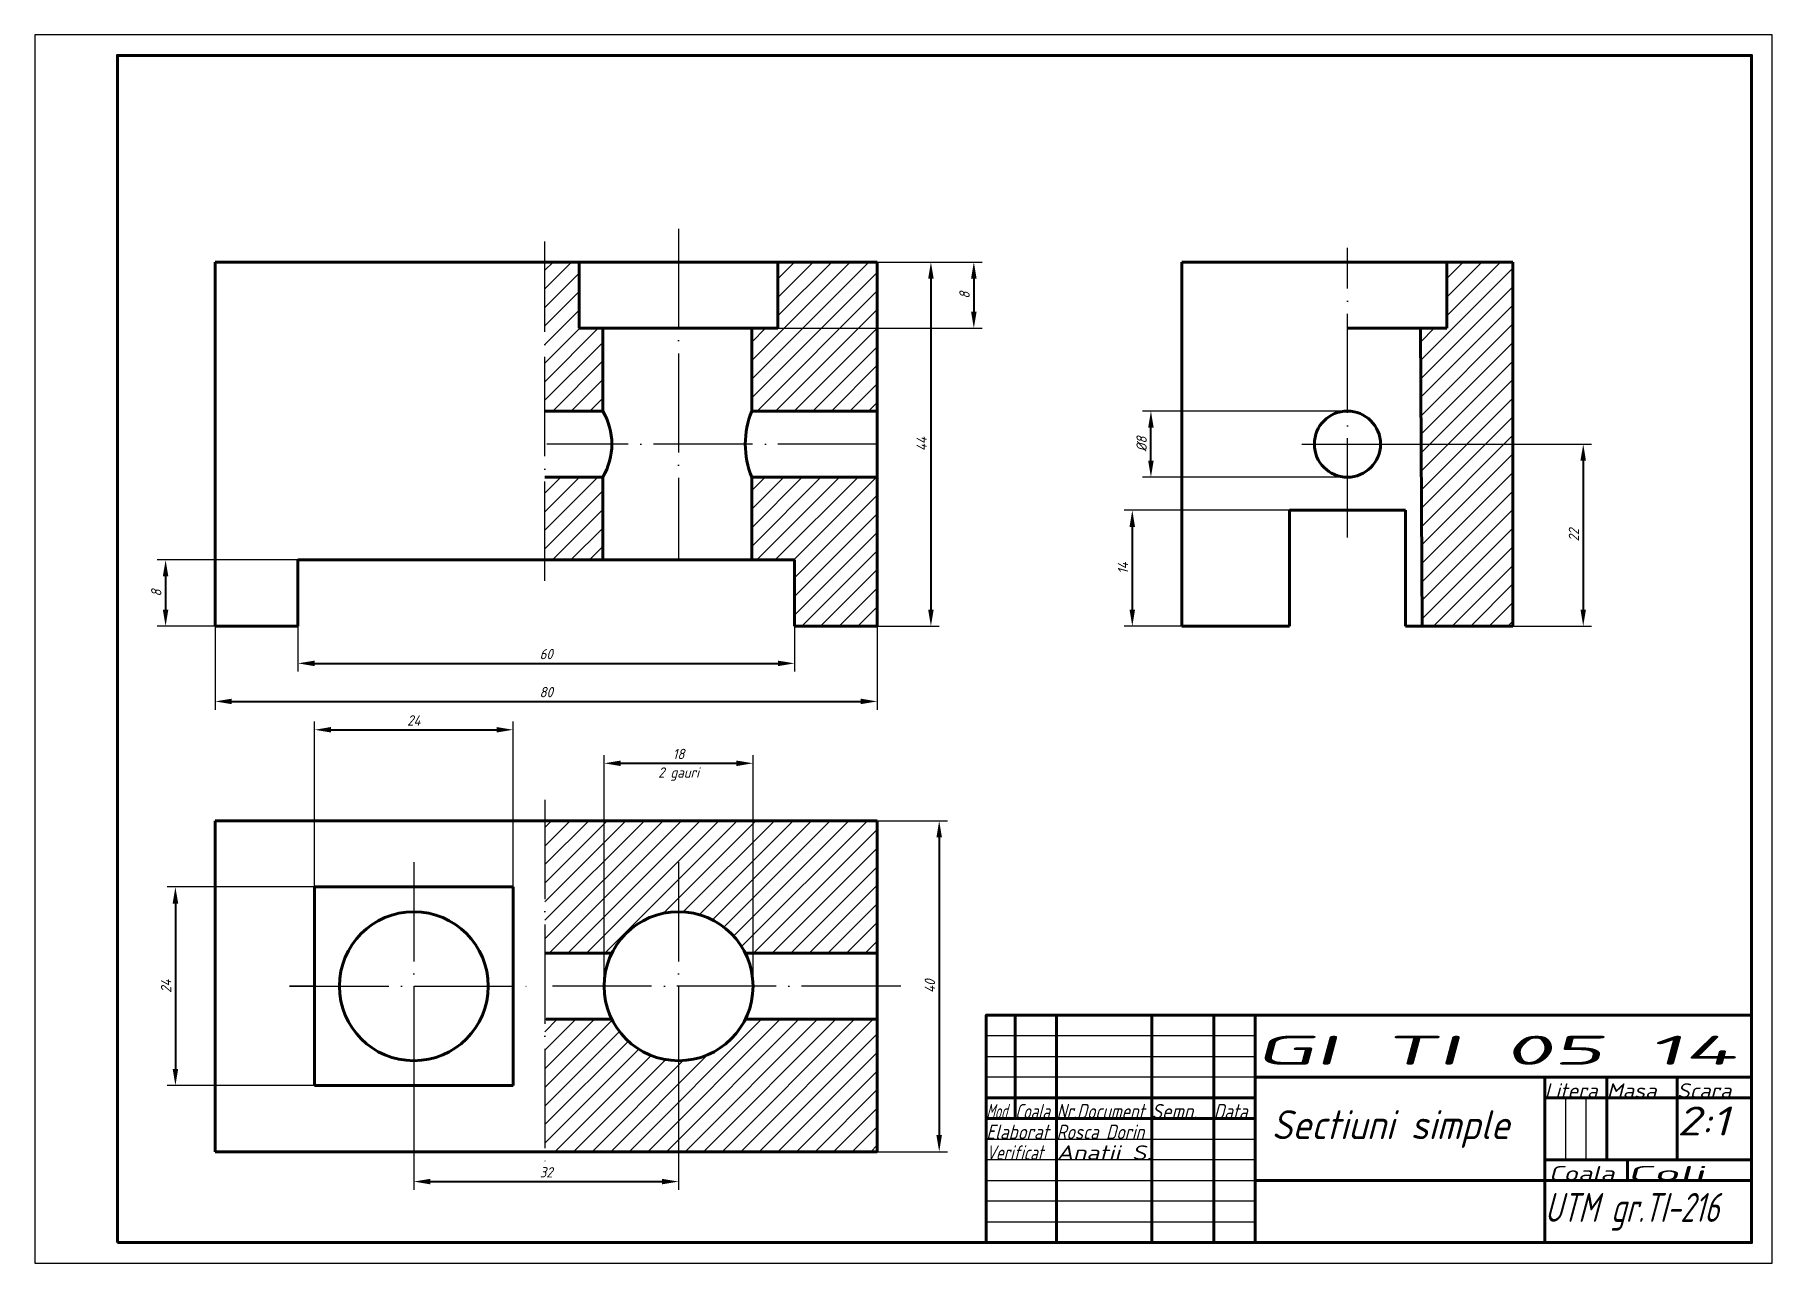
# Model space of a CAD drawing. Header units: millimetres. Extents: x 0 to 420, y 0 to 297.
import ezdxf
from ezdxf.enums import TextEntityAlignment as Align

# ---------------------------------------------------------------- set-up
doc = ezdxf.new("R2010")
doc.units = ezdxf.units.MM
doc.linetypes.add('ACAD_ISO04W100', pattern=[30, 24, -3, 0, -3])
for name, color, linetype, lineweight in [('Axa', 12, 'ACAD_ISO04W100', 25), ('Contur', 135, 'Continuous', 50), ('Cote', 7, 'Continuous', 50), ('Subtire', 137, 'Continuous', 25), ('Text-3.5', 251, 'Continuous', 35), ('Text-7', 254, 'Continuous', 70)]:
    doc.layers.add(name, color=color, linetype=linetype, lineweight=lineweight)
doc.layers.add('Hasura', color=173, linetype='Continuous')
doc.styles.get("Standard").update_dxf_attribs({"font": 'isocp.shx', "oblique": 15})
doc.dimstyles.new('Scara2', dxfattribs={"dimtxt": 2.5, "dimasz": 4, "dimexe": 2, "dimexo": 0, "dimgap": 1, "dimtad": 1, "dimtoh": 1, "dimdec": 0, "dimlfac": 0.5, "dimtxsty": 'Standard', "dimcen": 0, "dimadec": 0, "dimazin": 0, "dimtfac": 1, "dimtdec": 0, "dimtmove": 0, "dimatfit": 3, "dimldrblk": 'DOTSMALL', "dimfxl": 1, "dimlwd": 35, "dimarcsym": 0})

# ---------------------------------------------------------------- blocks, each defined once
blk = doc.blocks.new('*D2')
at = {"layer": 'Cote', "color": 0, "lineweight": -2, "transparency": 16777216}
for p, q in [((43.63, 154.03), (43.63, 133.83)), ((203.63, 154.03), (203.63, 133.83))]:
    blk.add_line(p, q, dxfattribs=at)
at = {"layer": 'Cote', "color": 0, "lineweight": 35, "transparency": 16777216}
blk.add_line((47.63, 135.83), (199.63, 135.83), dxfattribs=at)
at = {"layer": 'Cote', "color": 0, "transparency": 16777216}
for points in [[(47.63, 136.49), (47.63, 135.16), (43.63, 135.83)], [(199.63, 136.49), (199.63, 135.16), (203.63, 135.83)]]:
    blk.add_solid(points, dxfattribs=at)
at = {"layer": 'Defpoints', "color": 0, "transparency": 16777216}
for p in [(43.63, 154.03), (203.63, 154.03), (203.63, 135.83)]:
    blk.add_point(p, dxfattribs=at)
at = {"layer": 'Cote', "color": 0, "transparency": 16777216, "insert": (123.63, 138.08), "char_height": 2.5, "attachment_point": 5}
blk.add_mtext('80', dxfattribs=at)
blk = doc.blocks.new('_DotSmall')
at = {"color": 0, "linetype": 'ByBlock', "const_width": 0.5}
blk.add_lwpolyline([(-0.0625, 0, 1), (0.0625, 0, 1)], format="xyb", close=True, dxfattribs=at)
blk = doc.blocks.new('*D3')
at = {"layer": 'Cote', "color": 0, "lineweight": -2, "transparency": 16777216}
for p, q in [((63.63, 154.03), (63.63, 143.03)), ((183.63, 154.03), (183.63, 143.03))]:
    blk.add_line(p, q, dxfattribs=at)
at = {"layer": 'Cote', "color": 0, "lineweight": 35, "transparency": 16777216}
blk.add_line((67.63, 145.03), (179.63, 145.03), dxfattribs=at)
at = {"layer": 'Cote', "color": 0, "transparency": 16777216}
for points in [[(67.63, 145.69), (67.63, 144.36), (63.63, 145.03)], [(179.63, 145.69), (179.63, 144.36), (183.63, 145.03)]]:
    blk.add_solid(points, dxfattribs=at)
at = {"layer": 'Defpoints', "color": 0, "transparency": 16777216}
for p in [(63.63, 154.03), (183.63, 154.03), (183.63, 145.03)]:
    blk.add_point(p, dxfattribs=at)
at = {"layer": 'Cote', "color": 0, "transparency": 16777216, "insert": (123.63, 147.28), "char_height": 2.5, "attachment_point": 5}
blk.add_mtext('60', dxfattribs=at)
blk = doc.blocks.new('*D4')
at = {"layer": 'Cote', "color": 0, "lineweight": -2, "transparency": 16777216}
for p, q in [((317.32, 206.03), (267.81, 206.03)), ((317.31, 190.03), (267.81, 190.03))]:
    blk.add_line(p, q, dxfattribs=at)
at = {"layer": 'Cote', "color": 0, "lineweight": 35, "transparency": 16777216}
blk.add_line((269.81, 194.03), (269.81, 202.03), dxfattribs=at)
at = {"layer": 'Cote', "color": 0, "transparency": 16777216}
for points in [[(269.14, 202.03), (270.47, 202.03), (269.81, 206.03)], [(269.14, 194.03), (270.47, 194.03), (269.81, 190.03)]]:
    blk.add_solid(points, dxfattribs=at)
at = {"layer": 'Defpoints', "color": 0, "transparency": 16777216}
for p in [(269.81, 206.03), (317.32, 206.03), (317.31, 190.03)]:
    blk.add_point(p, dxfattribs=at)
at = {"layer": 'Cote', "color": 0, "transparency": 16777216, "insert": (267.56, 198.03), "char_height": 2.5, "attachment_point": 5, "rotation": 90}
blk.add_mtext('%%C8', dxfattribs=at)
blk = doc.blocks.new('*D5')
at = {"layer": 'Cote', "color": 0, "lineweight": -2, "transparency": 16777216}
for p, q in [((325.31, 198.03), (376.31, 198.03)), ((331.31, 154.03), (376.31, 154.03))]:
    blk.add_line(p, q, dxfattribs=at)
at = {"layer": 'Cote', "color": 0, "lineweight": 35, "transparency": 16777216}
blk.add_line((374.31, 194.03), (374.31, 158.03), dxfattribs=at)
at = {"layer": 'Cote', "color": 0, "transparency": 16777216}
for points in [[(373.64, 194.03), (374.97, 194.03), (374.31, 198.03)], [(373.64, 158.03), (374.97, 158.03), (374.31, 154.03)]]:
    blk.add_solid(points, dxfattribs=at)
at = {"layer": 'Defpoints', "color": 0, "transparency": 16777216}
for p in [(325.31, 198.03), (331.31, 154.03), (374.31, 154.03)]:
    blk.add_point(p, dxfattribs=at)
at = {"layer": 'Cote', "color": 0, "transparency": 16777216, "insert": (372.06, 176.03), "char_height": 2.5, "attachment_point": 5, "rotation": 90}
blk.add_mtext('22', dxfattribs=at)
blk = doc.blocks.new('*D6')
at = {"layer": 'Cote', "color": 0, "lineweight": -2, "transparency": 16777216}
for p, q in [((303.31, 182.03), (263.31, 182.03)), ((303.31, 154.03), (263.31, 154.03))]:
    blk.add_line(p, q, dxfattribs=at)
at = {"layer": 'Cote', "color": 0, "lineweight": 35, "transparency": 16777216}
blk.add_line((265.31, 178.03), (265.31, 158.03), dxfattribs=at)
at = {"layer": 'Cote', "color": 0, "transparency": 16777216}
for points in [[(264.64, 178.03), (265.97, 178.03), (265.31, 182.03)], [(264.64, 158.03), (265.97, 158.03), (265.31, 154.03)]]:
    blk.add_solid(points, dxfattribs=at)
at = {"layer": 'Defpoints', "color": 0, "transparency": 16777216}
for p in [(303.31, 182.03), (265.31, 154.03), (303.31, 154.03)]:
    blk.add_point(p, dxfattribs=at)
at = {"layer": 'Cote', "color": 0, "transparency": 16777216, "insert": (263.06, 168.03), "char_height": 2.5, "attachment_point": 5, "rotation": 90}
blk.add_mtext('14', dxfattribs=at)
blk = doc.blocks.new('*D8')
at = {"layer": 'Cote', "color": 0, "lineweight": -2, "transparency": 16777216}
for p, q in [((91.63, 66.97), (91.63, 17.74)), ((155.63, 66.97), (155.63, 17.74))]:
    blk.add_line(p, q, dxfattribs=at)
at = {"layer": 'Cote', "color": 0, "lineweight": 35, "transparency": 16777216}
blk.add_line((95.63, 19.74), (151.63, 19.74), dxfattribs=at)
at = {"layer": 'Cote', "color": 0, "transparency": 16777216}
for points in [[(95.63, 20.41), (95.63, 19.08), (91.63, 19.74)], [(151.63, 20.41), (151.63, 19.08), (155.63, 19.74)]]:
    blk.add_solid(points, dxfattribs=at)
at = {"layer": 'Defpoints', "color": 0, "transparency": 16777216}
for p in [(91.63, 66.97), (155.63, 66.97), (155.63, 19.74)]:
    blk.add_point(p, dxfattribs=at)
at = {"layer": 'Cote', "color": 0, "transparency": 16777216, "insert": (123.63, 21.99), "char_height": 2.5, "attachment_point": 5}
blk.add_mtext('32', dxfattribs=at)
blk = doc.blocks.new('*D9')
at = {"layer": 'Cote', "color": 0, "lineweight": -2, "transparency": 16777216}
for p, q in [((67.63, 90.97), (67.63, 130.97)), ((115.63, 90.97), (115.63, 130.97))]:
    blk.add_line(p, q, dxfattribs=at)
at = {"layer": 'Cote', "color": 0, "lineweight": 35, "transparency": 16777216}
blk.add_line((71.63, 128.97), (111.63, 128.97), dxfattribs=at)
at = {"layer": 'Cote', "color": 0, "transparency": 16777216}
for points in [[(71.63, 129.64), (71.63, 128.31), (67.63, 128.97)], [(111.63, 129.64), (111.63, 128.31), (115.63, 128.97)]]:
    blk.add_solid(points, dxfattribs=at)
at = {"layer": 'Defpoints', "color": 0, "transparency": 16777216}
for p in [(115.63, 128.97), (67.63, 90.97), (115.63, 90.97)]:
    blk.add_point(p, dxfattribs=at)
at = {"layer": 'Cote', "color": 0, "transparency": 16777216, "insert": (91.63, 131.22), "char_height": 2.5, "attachment_point": 5}
blk.add_mtext('24', dxfattribs=at)
blk = doc.blocks.new('*D10')
at = {"layer": 'Cote', "color": 0, "lineweight": -2, "transparency": 16777216}
for p, q in [((203.63, 106.97), (220.63, 106.97)), ((203.63, 26.97), (220.63, 26.97))]:
    blk.add_line(p, q, dxfattribs=at)
at = {"layer": 'Cote', "color": 0, "lineweight": 35, "transparency": 16777216}
blk.add_line((218.63, 102.97), (218.63, 30.97), dxfattribs=at)
at = {"layer": 'Cote', "color": 0, "transparency": 16777216}
for points in [[(217.96, 102.97), (219.29, 102.97), (218.63, 106.97)], [(217.96, 30.97), (219.29, 30.97), (218.63, 26.97)]]:
    blk.add_solid(points, dxfattribs=at)
at = {"layer": 'Defpoints', "color": 0, "transparency": 16777216}
for p in [(203.63, 106.97), (203.63, 26.97), (218.63, 26.97)]:
    blk.add_point(p, dxfattribs=at)
at = {"layer": 'Cote', "color": 0, "transparency": 16777216, "insert": (216.38, 66.97), "char_height": 2.5, "attachment_point": 5, "rotation": 90}
blk.add_mtext('40', dxfattribs=at)
blk = doc.blocks.new('*D11')
at = {"layer": 'Cote', "color": 0, "lineweight": -2, "transparency": 16777216}
for p, q in [((203.63, 242.03), (218.63, 242.03)), ((203.63, 154.03), (218.63, 154.03))]:
    blk.add_line(p, q, dxfattribs=at)
at = {"layer": 'Cote', "color": 0, "lineweight": 35, "transparency": 16777216}
blk.add_line((216.63, 238.03), (216.63, 158.03), dxfattribs=at)
at = {"layer": 'Cote', "color": 0, "transparency": 16777216}
for points in [[(215.96, 238.03), (217.29, 238.03), (216.63, 242.03)], [(215.96, 158.03), (217.29, 158.03), (216.63, 154.03)]]:
    blk.add_solid(points, dxfattribs=at)
at = {"layer": 'Defpoints', "color": 0, "transparency": 16777216}
for p in [(203.63, 242.03), (203.63, 154.03), (216.63, 154.03)]:
    blk.add_point(p, dxfattribs=at)
at = {"layer": 'Cote', "color": 0, "transparency": 16777216, "insert": (214.38, 198.03), "char_height": 2.5, "attachment_point": 5, "rotation": 90}
blk.add_mtext('44', dxfattribs=at)
blk = doc.blocks.new('*D12')
at = {"layer": 'Cote', "color": 0, "lineweight": -2, "transparency": 16777216}
for p, q in [((63.63, 170.03), (29.63, 170.03)), ((43.63, 154.03), (29.63, 154.03))]:
    blk.add_line(p, q, dxfattribs=at)
at = {"layer": 'Cote', "color": 0, "lineweight": 35, "transparency": 16777216}
blk.add_line((31.63, 166.03), (31.63, 158.03), dxfattribs=at)
at = {"layer": 'Cote', "color": 0, "transparency": 16777216}
for points in [[(30.96, 166.03), (32.29, 166.03), (31.63, 170.03)], [(30.96, 158.03), (32.29, 158.03), (31.63, 154.03)]]:
    blk.add_solid(points, dxfattribs=at)
at = {"layer": 'Defpoints', "color": 0, "transparency": 16777216}
for p in [(63.63, 170.03), (31.63, 154.03), (43.63, 154.03)]:
    blk.add_point(p, dxfattribs=at)
at = {"layer": 'Cote', "color": 0, "transparency": 16777216, "insert": (29.38, 162.03), "char_height": 2.5, "attachment_point": 5, "rotation": 90}
blk.add_mtext('8', dxfattribs=at)
blk = doc.blocks.new('*D13')
at = {"layer": 'Cote', "color": 0, "lineweight": -2, "transparency": 16777216}
for p, q in [((137.63, 66.97), (137.63, 122.87)), ((173.63, 66.97), (173.63, 122.87))]:
    blk.add_line(p, q, dxfattribs=at)
at = {"layer": 'Cote', "color": 0, "lineweight": 35, "transparency": 16777216}
blk.add_line((141.63, 120.87), (169.63, 120.87), dxfattribs=at)
at = {"layer": 'Cote', "color": 0, "transparency": 16777216}
for points in [[(141.63, 121.53), (141.63, 120.2), (137.63, 120.87)], [(169.63, 121.53), (169.63, 120.2), (173.63, 120.87)]]:
    blk.add_solid(points, dxfattribs=at)
at = {"layer": 'Defpoints', "color": 0, "transparency": 16777216}
for p in [(173.63, 120.87), (137.63, 66.97), (173.63, 66.97)]:
    blk.add_point(p, dxfattribs=at)
at = {"layer": 'Cote', "color": 0, "transparency": 16777216, "char_height": 2.5, "attachment_point": 5}
for s, insert in [('18', (155.63, 123.12)), ('2 gauri\\P', (155.63, 118.26))]:
    blk.add_mtext(s, dxfattribs=dict(at, insert=insert))
blk = doc.blocks.new('*D14')
at = {"layer": 'Cote', "color": 0, "lineweight": -2, "transparency": 16777216}
for p, q in [((179.63, 242.03), (229, 242.03)), ((179.63, 226.03), (229, 226.03))]:
    blk.add_line(p, q, dxfattribs=at)
at = {"layer": 'Cote', "color": 0, "lineweight": 35, "transparency": 16777216}
blk.add_line((227, 238.03), (227, 230.03), dxfattribs=at)
at = {"layer": 'Cote', "color": 0, "transparency": 16777216}
for points in [[(226.33, 238.03), (227.67, 238.03), (227, 242.03)], [(226.33, 230.03), (227.67, 230.03), (227, 226.03)]]:
    blk.add_solid(points, dxfattribs=at)
at = {"layer": 'Defpoints', "color": 0, "transparency": 16777216}
for p in [(179.63, 242.03), (179.63, 226.03), (227, 226.03)]:
    blk.add_point(p, dxfattribs=at)
at = {"layer": 'Cote', "color": 0, "transparency": 16777216, "insert": (224.75, 234.03), "char_height": 2.5, "attachment_point": 5, "rotation": 90}
blk.add_mtext('8', dxfattribs=at)
blk = doc.blocks.new('*D15')
at = {"layer": 'Cote', "color": 0, "lineweight": -2, "transparency": 16777216}
for p, q in [((67.63, 90.97), (32, 90.97)), ((67.63, 42.97), (32, 42.97))]:
    blk.add_line(p, q, dxfattribs=at)
at = {"layer": 'Cote', "color": 0, "lineweight": 35, "transparency": 16777216}
blk.add_line((34, 86.97), (34, 46.97), dxfattribs=at)
at = {"layer": 'Cote', "color": 0, "transparency": 16777216}
for points in [[(33.33, 86.97), (34.67, 86.97), (34, 90.97)], [(33.33, 46.97), (34.67, 46.97), (34, 42.97)]]:
    blk.add_solid(points, dxfattribs=at)
at = {"layer": 'Defpoints', "color": 0, "transparency": 16777216}
for p in [(67.63, 90.97), (34, 42.97), (67.63, 42.97)]:
    blk.add_point(p, dxfattribs=at)
at = {"layer": 'Cote', "color": 0, "transparency": 16777216, "insert": (31.75, 66.97), "char_height": 2.5, "attachment_point": 5, "rotation": 90}
blk.add_mtext('24', dxfattribs=at)

msp = doc.modelspace()

# ---------------------------------------------------------------- hatches: boundary and pattern name
at = {"layer": 'Hasura'}
h = msp.add_hatch(dxfattribs=at)
h.set_pattern_fill('ANSI31', color=256)
h.paths.add_polyline_path([(203.63, 190.03), (173.32, 190.03), (173.32, 170.03), (183.63, 170.03), (183.63, 154.03), (203.63, 154.03)])
h.paths.add_polyline_path([(137.32, 190.03), (123.32, 190.03), (123.32, 170.03), (137.32, 170.03)])
h.paths.add_polyline_path([(203.63, 242.03), (179.63, 242.03), (179.63, 226.03), (173.32, 226.03), (173.32, 206.03), (203.63, 206.03)])
h.paths.add_polyline_path([(137.32, 226.03), (131.63, 226.03), (131.63, 242.03), (123.32, 242.03), (123.32, 206.03), (137.32, 206.03)])
h = msp.add_hatch(dxfattribs=at)
h.set_pattern_fill('ANSI31', color=256)
h.paths.add_polyline_path([(357.31, 242.03), (341.31, 242.03), (341.31, 226.03), (335, 226.03), (335.34, 154.03), (357.31, 154.03)])
h = msp.add_hatch(dxfattribs=at)
h.set_pattern_fill('ANSI31', color=256)
h.paths.add_polyline_path([(203.63, 106.97), (179.63, 106.97), (123.32, 106.97), (123.32, 74.97), (139.5, 74.97, -0.620174), (171.75, 74.97), (203.63, 74.97)])
edge = h.paths.add_edge_path()
edge.add_line((139.5, 58.97), (123.32, 58.97))
edge.add_line((123.32, 58.97), (123.32, 26.97))
edge.add_line((123.32, 26.97), (203.63, 26.97))
edge.add_line((203.63, 26.97), (203.63, 42.97))
edge.add_line((203.63, 42.97), (203.63, 58.97))
edge.add_line((203.63, 58.97), (171.75, 58.97))
edge.add_arc((155.63, 66.97), 18, 206.3878, 333.6122, ccw=False)

# ---------------------------------------------------------------- linework, layer by layer
at = {"layer": 'Axa'}
for p, q in [((155.63, 250.07), (155.63, 170.03)), ((123.32, 165), (123.32, 247)), ((317.31, 175.46), (317.34, 245.46)), ((203.63, 198.03), (123.76, 198.03)), ((306.31, 198.03), (328.94, 198.03)), ((123.32, 112), (123.32, 23.49)), ((91.63, 96.94), (91.63, 37.16)), ((155.63, 96.94), (155.63, 37.16)), ((67.63, 66.97), (61.62, 66.97)), ((61.62, 66.97), (120.19, 66.97)), ((209.32, 66.97), (123.32, 66.97))]:
    msp.add_line(p, q, dxfattribs=at)
at = {"layer": 'Contur'}
for p, q in [((43.63, 242.03), (203.63, 242.03)), ((43.63, 154.03), (43.63, 242.03)), ((131.63, 226.03), (131.63, 242.03)), ((179.63, 242.03), (179.63, 226.03)), ((203.63, 242.03), (203.63, 154.03)), ((277.31, 242.03), (357.31, 242.03)), ((277.31, 154.03), (277.31, 242.03)), ((341.31, 226.03), (341.31, 242.03)), ((357.31, 242.03), (357.31, 154.03)), ((131.63, 226.03), (173.32, 226.03)), ((137.32, 226.03), (137.32, 206.03)), ((173.32, 226.03), (179.63, 226.03)), ((173.32, 206.03), (173.32, 226.03)), ((317.33, 226.03), (341.31, 226.03)), ((335.34, 154.03), (335, 226.03)), ((137.32, 206.03), (123.32, 206.03)), ((173.32, 206.03), (203.63, 206.03)), ((137.32, 190.03), (123.32, 190.03)), ((137.32, 190.03), (137.32, 170.03)), ((173.32, 170.03), (173.32, 190.03)), ((173.32, 190.03), (203.63, 190.03)), ((331.31, 182.03), (303.31, 182.03)), ((303.31, 182.03), (303.31, 154.03)), ((331.31, 154.03), (331.31, 182.03)), ((183.63, 170.03), (63.63, 170.03)), ((63.63, 170.03), (63.63, 154.03)), ((183.63, 154.03), (183.63, 170.03)), ((63.63, 154.03), (43.63, 154.03)), ((203.63, 154.03), (183.63, 154.03)), ((303.31, 154.03), (277.31, 154.03)), ((357.31, 154.03), (331.31, 154.03)), ((43.63, 106.97), (203.63, 106.97)), ((43.63, 26.97), (43.63, 106.97)), ((43.63, 106.97), (67.63, 106.97)), ((67.63, 106.97), (91.63, 106.97)), ((91.63, 106.97), (155.63, 106.97)), ((155.63, 106.97), (179.63, 106.97)), ((167.63, 106.97), (191.63, 106.97)), ((179.63, 106.97), (203.63, 106.97)), ((203.63, 106.97), (203.63, 26.97)), ((67.63, 42.97), (67.63, 90.97)), ((67.63, 90.97), (115.63, 90.97)), ((115.63, 90.97), (115.63, 42.97)), ((123.32, 74.97), (139.5, 74.97)), ((171.75, 74.97), (203.63, 74.97)), ((139.5, 58.97), (123.63, 58.97)), ((203.63, 58.97), (171.75, 58.97)), ((237, 35), (237, 60)), ((237, 60), (247, 60)), ((247, 60), (247, 5)), ((270, 5), (270, 60)), ((270, 60), (285, 60)), ((285, 60), (285, 5)), ((295, 5), (295, 60)), ((115.63, 42.97), (67.63, 42.97)), ((203.63, 42.97), (203.63, 26.97)), ((415, 45), (295, 45)), ((295, 45), (295, 20)), ((365, 5), (365, 45)), ((365, 45), (365, 40)), ((380, 45), (380, 25)), ((397, 25), (397, 45)), ((91.63, 40.5), (91.63, 40.5)), ((295, 40), (230, 40)), ((295, 35), (295, 40)), ((365, 40), (415, 40)), ((230, 35), (295, 35)), ((203.63, 26.97), (43.63, 26.97)), ((415, 25), (365, 25)), ((380, 25), (397, 25)), ((385, 25), (385, 20)), ((415, 20), (415, 25)), ((295, 20), (415, 20)), ((247, 5), (270, 5)), ((285, 5), (295, 5))]:
    msp.add_line(p, q, dxfattribs=at)
for points in [[(20, 5), (415, 5), (415, 292), (20, 292)], [(230, 5), (415, 5), (415, 60), (230, 60)]]:
    msp.add_lwpolyline(points, close=True, dxfattribs=at)
for centre, radius in [((317.31, 198.03), 8), ((91.63, 66.97), 18), ((155.63, 66.97), 18)]:
    msp.add_circle(centre, radius, dxfattribs=at)
for centre, radius, start, end in [((123.76, 198.03), 15.74, 329.4589, 30.5411), ((192.96, 198.03), 21.21, 157.8373, 202.1627)]:
    msp.add_arc(centre, radius, start, end, dxfattribs=at)
at = {"layer": 'Cote'}
msp.add_line((203.63, 190.03), (203.63, 190.03), dxfattribs=at)
at = {"layer": 'Hasura'}
msp.add_line((123.32, 58.97), (139.5, 58.97), dxfattribs=at)
at = {"layer": 'Subtire'}
for p, q in [((295, 55), (230, 55)), ((295, 50), (295, 55)), ((230, 45), (230, 50)), ((230, 50), (295, 50)), ((295, 45), (230, 45)), ((370, 40), (370, 25)), ((375, 25), (375, 40)), ((230, 25), (230, 30)), ((230, 30), (295, 30)), ((295, 25), (230, 25)), ((295, 20), (295, 25)), ((370, 25), (375, 25)), ((230, 15), (230, 20)), ((230, 20), (295, 20)), ((295, 15), (230, 15)), ((295, 10), (295, 15)), ((230, 10), (295, 10))]:
    msp.add_line(p, q, dxfattribs=at)
msp.add_lwpolyline([(0, 0), (420, 0), (420, 297), (0, 297)], close=True, dxfattribs=at)

# ---------------------------------------------------------------- texts
at = {"layer": 'Text-3.5', "oblique": 15}
for s, width, p, p2 in [('Litera ', 1.071429, (365, 40), (380, 40)), ('Masa  ', 1.277355, (380, 40), (397, 40)), ('Scara  ', 1.22449, (397, 40), (415, 40)), ('Mod. ', 0.666667, (230, 35), (237, 35)), ('Coala ', 0.793651, (237, 35), (247, 35)), ('Nr.Document ', 0.842491, (247, 35), (270, 35)), ('Semn.  ', 1.020408, (270, 35), (285, 35)), ('Data ', 0.892857, (285, 35), (295, 35)), ('Elaborat ', 0.883117, (230, 30), (247, 30)), ('Rosca Dorin ', 0.887731, (247, 30), (270, 30)), ('Verificat  ', 0.796253, (230, 25), (247, 25)), ('Anatii S.', 1.354934, (247, 25), (270, 25)), ('Coala ', 1.507937, (366, 20), (385, 20)), ('Coli  ', 2.955665, (385, 20), (415, 20))]:
    msp.add_text(s, height=3.5, dxfattribs=dict(at, width=width)).set_placement(p, p2, align=Align.FIT)
at = {"layer": 'Text-7', "oblique": 15}
for s, width, p, p2 in [('GI TI 05 14', 2.793209, (295, 48), (411.34, 48)), ('2:1 ', 1.350086, (397.04, 30.89), (415, 30.89)), ('UTM gr.TI-216  ', 0.767689, (365, 10), (413.36, 10))]:
    msp.add_text(s, height=7, dxfattribs=dict(at, width=width)).set_placement(p, p2, align=Align.FIT)
msp.add_text(' Sectiuni simple', height=7, dxfattribs=at).set_placement((295, 30))

# ---------------------------------------------------------------- dimensions: what is measured, and where the dimension line sits
at = {"layer": 'Cote'}
for base, p1, p2, picture, middle in [((227, 226.03), (179.63, 242.03), (179.63, 226.03), '*D14', (224.75, 234.03)), ((216.63, 154.03), (203.63, 242.03), (203.63, 154.03), '*D11', (214.38, 198.03)), ((374.31, 154.03), (325.31, 198.03), (331.31, 154.03), '*D5', (372.06, 176.03)), ((265.31, 154.03), (303.31, 182.03), (303.31, 154.03), '*D6', (263.06, 168.03)), ((31.63, 154.03), (63.63, 170.03), (43.63, 154.03), '*D12', (29.38, 162.03)), ((218.63, 26.97), (203.63, 106.97), (203.63, 26.97), '*D10', (216.38, 66.97)), ((34, 42.97), (67.63, 90.97), (67.63, 42.97), '*D15', (31.75, 66.97))]:
    dim = msp.add_linear_dim(base=base, p1=p1, p2=p2, angle=90, dimstyle='Scara2', dxfattribs=at)
    dim.commit()
    dim.dimension.update_dxf_attribs({"geometry": picture, "text_midpoint": middle})
dim = msp.add_linear_dim(base=(269.81, 206.03), p1=(317.31, 190.03), p2=(317.32, 206.03), angle=90, text='%%C<>', dimstyle='Scara2', dxfattribs=at)
dim.commit()
dim.dimension.update_dxf_attribs({"geometry": '*D4', "text_midpoint": (267.56, 198.03)})
for base, p1, p2, picture, middle in [((203.63, 135.83), (43.63, 154.03), (203.63, 154.03), '*D2', (123.63, 138.08)), ((183.63, 145.03), (63.63, 154.03), (183.63, 154.03), '*D3', (123.63, 147.28)), ((115.63, 128.97), (67.63, 90.97), (115.63, 90.97), '*D9', (91.63, 131.22)), ((155.63, 19.74), (91.63, 66.97), (155.63, 66.97), '*D8', (123.63, 21.99))]:
    dim = msp.add_linear_dim(base=base, p1=p1, p2=p2, dimstyle='Scara2', dxfattribs=at)
    dim.commit()
    dim.dimension.update_dxf_attribs({"geometry": picture, "text_midpoint": middle})
dim = msp.add_linear_dim(base=(173.63, 120.87), p1=(137.63, 66.97), p2=(173.63, 66.97), text='<>\\X2 gauri\\P', dimstyle='Scara2', dxfattribs=at)
dim.commit()
dim.dimension.update_dxf_attribs({"geometry": '*D13', "text_midpoint": (155.63, 120.87)})

doc.saveas('drawing.dxf')
